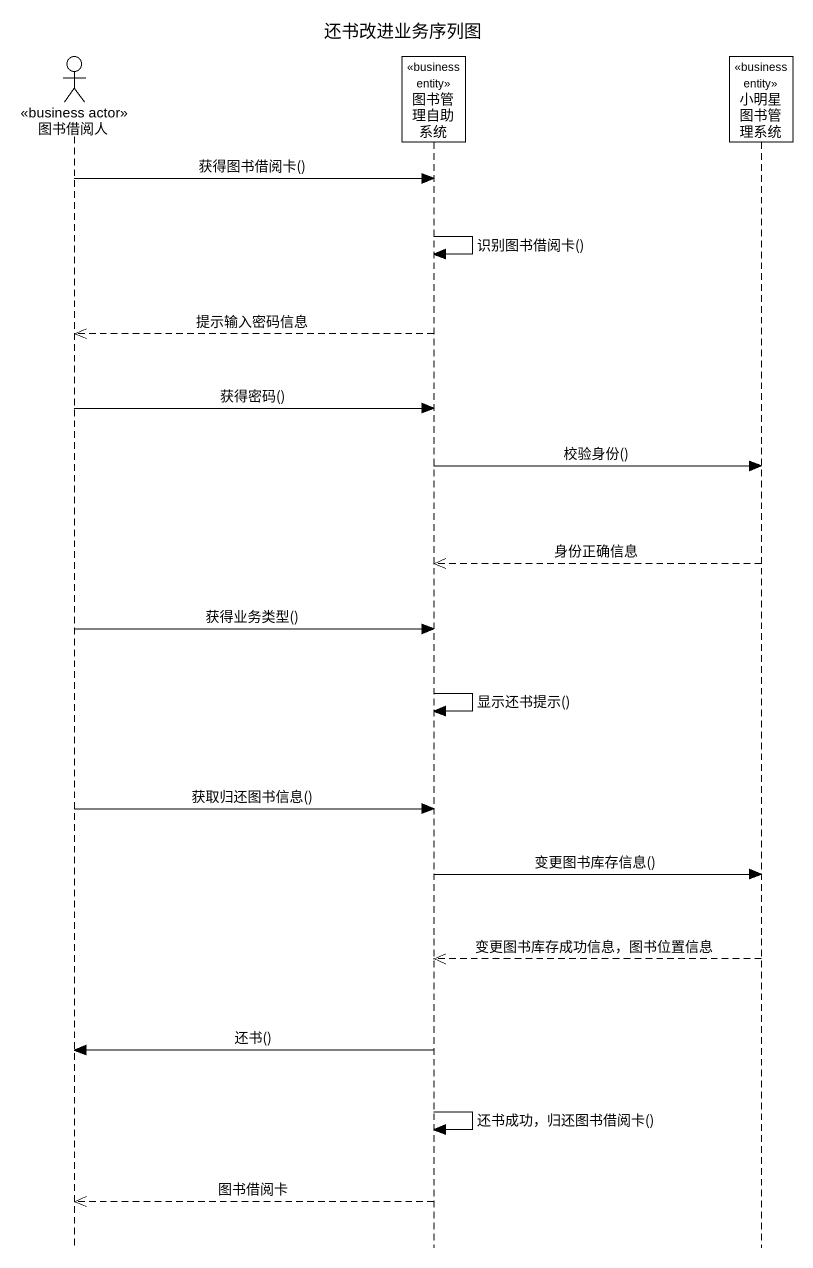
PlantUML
@startuml
title 还书改进业务序列图
hide footbox
actor 图书借阅人 <<business actor>>
participant 图书管理自助系统 <<business entity>>
participant 小明星图书管理系统 <<business entity>>

图书借阅人 -> 图书管理自助系统 : 获得图书借阅卡()
图书管理自助系统 -> 图书管理自助系统 : 识别图书借阅卡()
图书管理自助系统 -->> 图书借阅人 : 提示输入密码信息
图书借阅人 -> 图书管理自助系统 : 获得密码()
图书管理自助系统 -> 小明星图书管理系统 : 校验身份()
小明星图书管理系统 -->> 图书管理自助系统 : 身份正确信息
图书借阅人 -> 图书管理自助系统 : 获得业务类型()
图书管理自助系统 -> 图书管理自助系统 : 显示还书提示()
图书借阅人 -> 图书管理自助系统 : 获取归还图书信息()
图书管理自助系统 -> 小明星图书管理系统 : 变更图书库存信息()
小明星图书管理系统 -->> 图书管理自助系统 : 变更图书库存成功信息，图书位置信息
图书管理自助系统 -> 图书借阅人 : 还书()
图书管理自助系统 -> 图书管理自助系统 : 还书成功，归还图书借阅卡()
图书管理自助系统 -->> 图书借阅人 : 图书借阅卡
@enduml
